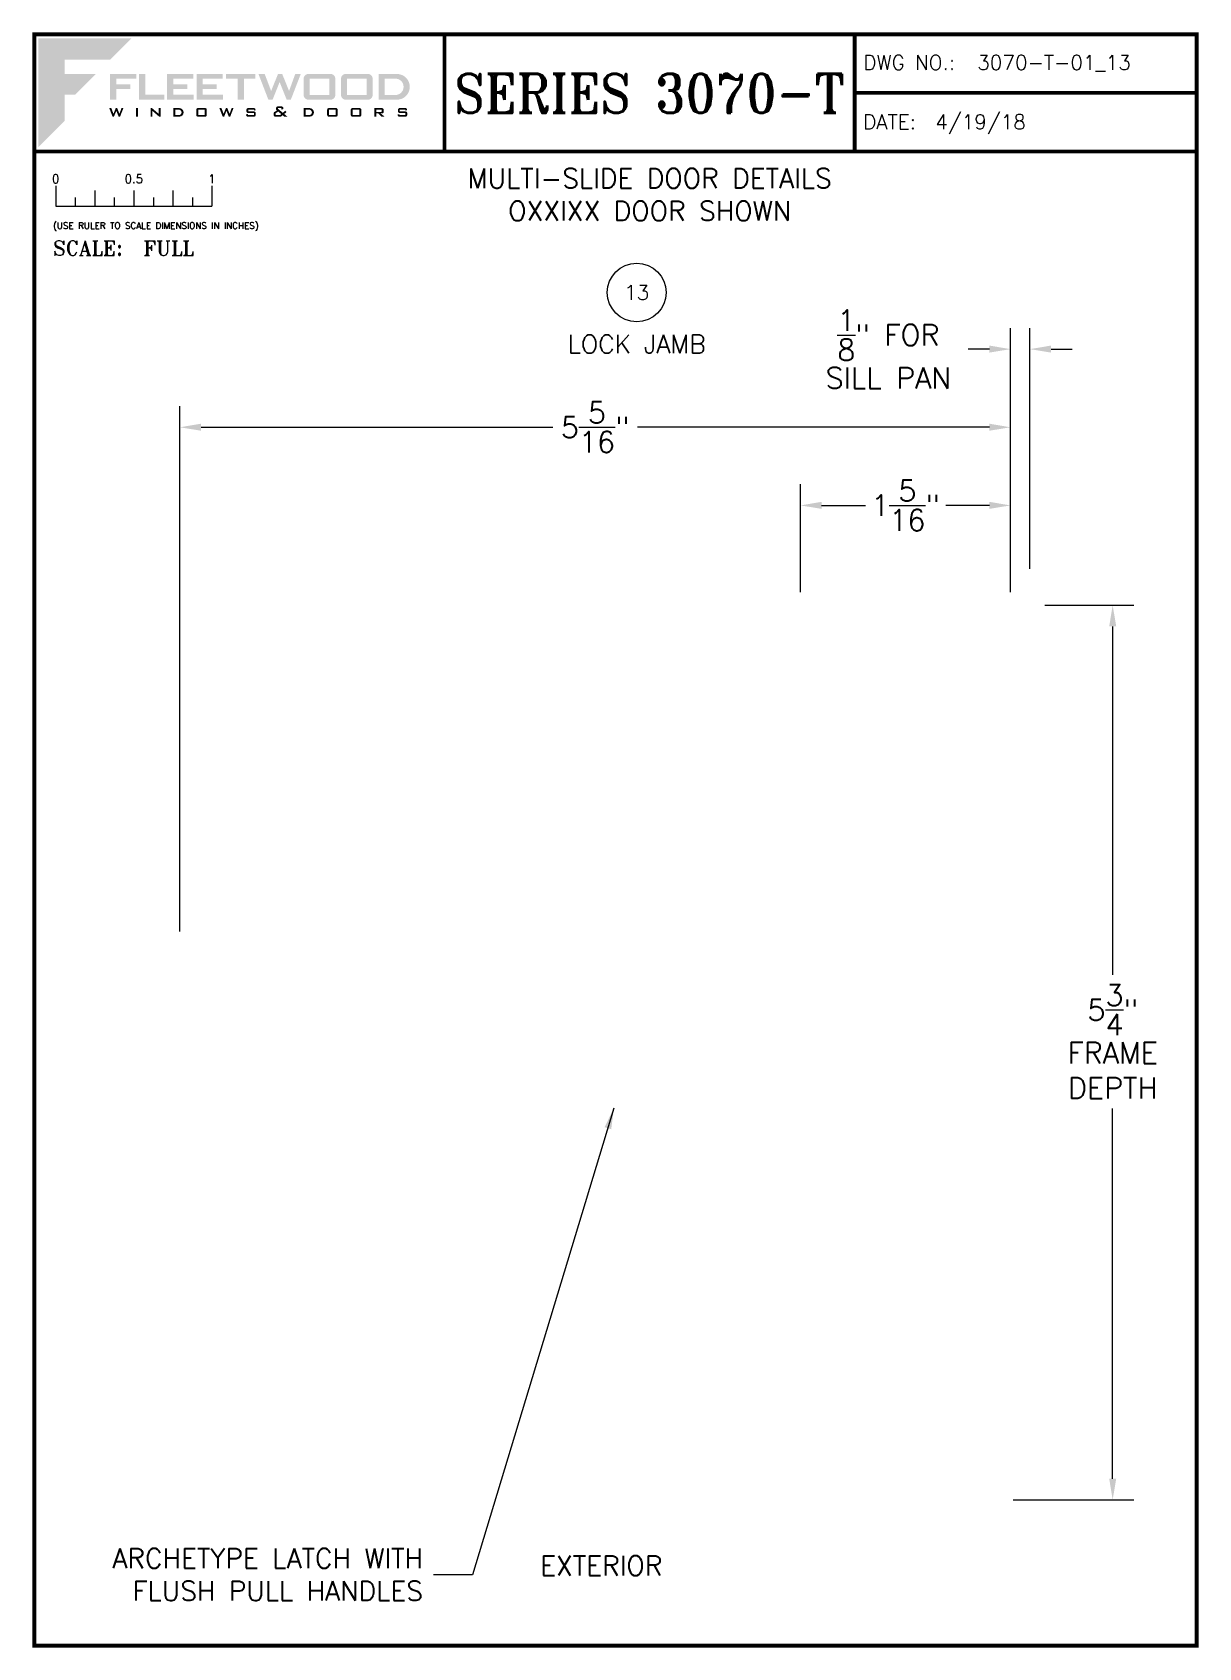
# Paper-space layout 'DETAIL 13' of a CAD drawing. Extents: x 0.3 to 7.8, y 0.1 to 10.4.
import ezdxf
from ezdxf.enums import TextEntityAlignment as Align

# ---------------------------------------------------------------- set-up
doc = ezdxf.new("R2010")
doc.units = 0
doc.header["$LTSCALE"] = 0.25
doc.header["$MEASUREMENT"] = 0
doc.layers.get('0').update_dxf_attribs({"linetype": 'CONTINUOUS'})
doc.layers.get('DEFPOINTS').update_dxf_attribs({"color": 1, "linetype": 'CONTINUOUS'})
for name, color, linetype in [('DIM', 7, 'CONTINUOUS'), ('I-STRUT', 7, 'CONTINUOUS'), ('TEXT', 7, 'CONTINUOUS'), ('TITLE-BLOCK', 7, 'CONTINUOUS')]:
    doc.layers.add(name, color=color, linetype=linetype)
doc.layers.add('VP', color=40, linetype='CONTINUOUS', plot=False)
doc.layers.get('VP').off()
doc.styles.add('ROMANS', font='romans')
doc.styles.add('ROMANT', font='romant')
doc.styles.add('SIMPLEX-094', font='simplex.shx', dxfattribs={"height": 0.094})
doc.styles.get("Standard").update_dxf_attribs({"font": 'simplex.shx'})
doc.dimstyles.new('FULL SCALE', dxfattribs={"dimscale": 0.75, "dimtxt": 0.18, "dimasz": 0.18, "dimexe": 0.18, "dimexo": 0.125, "dimgap": 0.09, "dimtad": 0, "dimtih": 1, "dimtoh": 1, "dimdec": 4, "dimzin": 0, "dimdsep": 46, "dimlunit": 4, "dimtxsty": 'Standard', "dimcen": 0.09, "dimadec": 0, "dimazin": 0, "dimtfac": 1, "dimtdec": 4, "dimtofl": 0, "dimtmove": 0, "dimatfit": 3, "dimfxl": 1, "dimtolj": 1, "dimtzin": 0, "dimarcsym": 0})

# ---------------------------------------------------------------- blocks, each defined once
blk = doc.blocks.new('Fleetwood_Logo_6-10-15')
at = {"true_color": 0x144494}
h = blk.add_hatch(color=154, dxfattribs=at)
h.dxf.hatch_style = 1
h.paths.add_polyline_path([(0.2526, -0.0017), (0.0019, -0.0017), (0.0019, -0.2942), (0.0725, -0.2236), (0.0725, -0.1535), (0.1007, -0.1535), (0.1567, -0.0976), (0.0725, -0.0976), (0.0725, -0.0596), (0.1946, -0.0596)])
at = {"true_color": 0x656b6f}
h = blk.add_hatch(color=251, dxfattribs=at)
h.dxf.hatch_style = 1
h.paths.add_polyline_path([(0.2487, -0.1256), (0.2112, -0.1256), (0.2112, -0.1102), (0.2647, -0.1102), (0.2647, -0.0976), (0.1946, -0.0976), (0.1946, -0.1667), (0.2112, -0.1667), (0.2112, -0.1377), (0.2487, -0.1377)])
h = blk.add_hatch(color=251, dxfattribs=at)
h.dxf.hatch_style = 1
h.paths.add_polyline_path([(0.2886, -0.0976), (0.272, -0.0976), (0.272, -0.1667), (0.3401, -0.1667), (0.3401, -0.1535), (0.2886, -0.1535)])
h = blk.add_hatch(color=251, dxfattribs=at)
h.dxf.hatch_style = 1
h.paths.add_polyline_path([(0.4175, -0.0976), (0.3474, -0.0976), (0.3474, -0.1667), (0.4185, -0.1667), (0.4185, -0.1534), (0.364, -0.1534), (0.364, -0.1377), (0.4015, -0.1377), (0.4015, -0.1256), (0.364, -0.1256), (0.364, -0.1102), (0.4175, -0.1102)])
h = blk.add_hatch(color=251, dxfattribs=at)
h.dxf.hatch_style = 1
h.paths.add_polyline_path([(0.4965, -0.0976), (0.4264, -0.0976), (0.4264, -0.1667), (0.4975, -0.1667), (0.4975, -0.1534), (0.443, -0.1534), (0.443, -0.1377), (0.4804, -0.1377), (0.4804, -0.1256), (0.443, -0.1256), (0.443, -0.1102), (0.4965, -0.1102)])
h = blk.add_hatch(color=251, dxfattribs=at)
h.dxf.hatch_style = 1
h.paths.add_polyline_path([(0.5842, -0.0976), (0.5054, -0.0976), (0.5054, -0.1102), (0.5365, -0.1102), (0.5365, -0.1667), (0.5531, -0.1667), (0.5531, -0.1102), (0.5842, -0.1102)])
h = blk.add_hatch(color=251, dxfattribs=at)
h.dxf.hatch_style = 1
h.paths.add_polyline_path([(0.6089, -0.0976), (0.5921, -0.0976), (0.6188, -0.1667), (0.63, -0.1667), (0.6489, -0.1192), (0.6679, -0.1667), (0.6789, -0.1667), (0.7056, -0.0976), (0.6908, -0.0976), (0.6742, -0.1433), (0.6558, -0.0976), (0.6446, -0.0976), (0.6261, -0.1433)])
h = blk.add_hatch(color=251, dxfattribs=at)
h.dxf.hatch_style = 1
h.paths.add_polyline_path([(0.7853, -0.0976), (0.726, -0.0976, 0.414214), (0.7133, -0.1102), (0.7133, -0.154, 0.414214), (0.726, -0.1667), (0.7853, -0.1667, 0.414214), (0.798, -0.154), (0.798, -0.1102, 0.414214)])
h.paths.add_polyline_path([(0.7819, -0.1102), (0.7819, -0.154), (0.7294, -0.154), (0.7294, -0.1102)], flags=16)
h = blk.add_hatch(color=251, dxfattribs=at)
h.dxf.hatch_style = 1
h.paths.add_polyline_path([(0.8856, -0.0976), (0.8262, -0.0976, 0.414214), (0.8136, -0.1102), (0.8136, -0.154, 0.414214), (0.8262, -0.1667), (0.8856, -0.1667, 0.414214), (0.8982, -0.154), (0.8982, -0.1102, 0.414214)])
h.paths.add_polyline_path([(0.8822, -0.1102), (0.8822, -0.154), (0.8296, -0.154), (0.8296, -0.1102)], flags=16)
h = blk.add_hatch(color=251, dxfattribs=at)
h.dxf.hatch_style = 1
h.paths.add_polyline_path([(0.9632, -0.0976), (0.914, -0.0976), (0.914, -0.1667), (0.9632, -0.1667, 1)])
h.paths.add_polyline_path([(0.9301, -0.1102), (0.9593, -0.1102, -1), (0.9593, -0.154), (0.9301, -0.154)], flags=16)
h = blk.add_hatch(color=7)
h.dxf.hatch_style = 1
h.paths.add_polyline_path([(0.2301, -0.1891), (0.2251, -0.1891), (0.2196, -0.2043), (0.2134, -0.1891), (0.2097, -0.1891), (0.2035, -0.2043), (0.1978, -0.1891), (0.1922, -0.1891), (0.2011, -0.2121), (0.2048, -0.2121), (0.2112, -0.1963), (0.2175, -0.2121), (0.2212, -0.2121)])
h = blk.add_hatch(color=7)
h.dxf.hatch_style = 1
h.paths.add_polyline_path([(0.2691, -0.1891), (0.2637, -0.1891), (0.2637, -0.2118), (0.2637, -0.2121), (0.2691, -0.2121)])
h = blk.add_hatch(color=7)
h.dxf.hatch_style = 1
h.paths.add_polyline_path([(0.3077, -0.1964), (0.3259, -0.2121), (0.3298, -0.2121), (0.3298, -0.1891), (0.325, -0.1891), (0.325, -0.2047), (0.3067, -0.1891), (0.3029, -0.1891), (0.3029, -0.2121), (0.3077, -0.2121)])
h = blk.add_hatch(color=7)
h.dxf.hatch_style = 1
h.paths.add_polyline_path([(0.3801, -0.1891), (0.3637, -0.1891), (0.3637, -0.2121), (0.3801, -0.2121, 1)])
h.paths.add_polyline_path([(0.3691, -0.2079), (0.3691, -0.1933), (0.3788, -0.1933, -1), (0.3788, -0.2079)], flags=16)
h = blk.add_hatch(color=7)
h.dxf.hatch_style = 1
h.paths.add_polyline_path([(0.4537, -0.2079), (0.4537, -0.1933, 0.414214), (0.4495, -0.1891), (0.4297, -0.1891, 0.414214), (0.4255, -0.1933), (0.4255, -0.2079, 0.414214), (0.4297, -0.2121), (0.4495, -0.2121, 0.414214)])
h.paths.add_polyline_path([(0.4308, -0.2079), (0.4308, -0.1933), (0.4484, -0.1933), (0.4484, -0.2079)], flags=16)
h = blk.add_hatch(color=7)
h.dxf.hatch_style = 1
h.paths.add_polyline_path([(0.5253, -0.1891), (0.5203, -0.1891), (0.5148, -0.2043), (0.5087, -0.1891), (0.5049, -0.1891), (0.4988, -0.2043), (0.493, -0.1891), (0.4874, -0.1891), (0.4963, -0.2121), (0.5001, -0.2121), (0.5064, -0.1963), (0.5127, -0.2121), (0.5164, -0.2121)])
h = blk.add_hatch(color=7)
h.dxf.hatch_style = 1
h.paths.add_polyline_path([(0.5801, -0.1891), (0.5643, -0.1891, 0.414214), (0.56, -0.1933), (0.56, -0.1981, 0.414214), (0.5643, -0.2024), (0.58, -0.2024), (0.58, -0.2078), (0.5637, -0.2078), (0.5637, -0.2052), (0.5591, -0.2062), (0.5591, -0.2078, 0.414214), (0.5634, -0.2121), (0.5805, -0.2121, 0.414214), (0.5848, -0.2078), (0.5848, -0.2024, 0.414214), (0.5805, -0.1982), (0.5648, -0.1982), (0.5648, -0.193), (0.5798, -0.193), (0.5798, -0.1958), (0.5843, -0.1948), (0.5843, -0.1933, 0.414214)])
h = blk.add_hatch(color=7)
h.dxf.hatch_style = 1
h.paths.add_polyline_path([(0.645, -0.1913, -0.222262), (0.6447, -0.1906), (0.6447, -0.1892), (0.6535, -0.1892), (0.6535, -0.193), (0.6587, -0.1918), (0.6587, -0.189, 0.414214), (0.6544, -0.1847), (0.6437, -0.1847, 0.414214), (0.6394, -0.189), (0.6394, -0.1922, 0.222262), (0.6407, -0.1948), (0.6415, -0.1955), (0.6345, -0.1998, 0.260684), (0.6329, -0.2027), (0.6329, -0.2078, 0.414214), (0.6372, -0.2121), (0.6514, -0.2121, 0.17577), (0.6536, -0.2113), (0.657, -0.2085), (0.6614, -0.2121), (0.6699, -0.2121), (0.6613, -0.2049), (0.6676, -0.1997), (0.6637, -0.1964), (0.6574, -0.2017)])
h.paths.add_polyline_path([(0.6532, -0.2052), (0.6509, -0.2072, -0.17577), (0.6502, -0.2074), (0.6382, -0.2074), (0.6382, -0.2033, -0.260684), (0.6387, -0.2025), (0.6451, -0.1985)], flags=16)
h = blk.add_hatch(color=7)
h.dxf.hatch_style = 1
h.paths.add_polyline_path([(0.7294, -0.1891), (0.713, -0.1891), (0.713, -0.2121), (0.7294, -0.2121, 1)])
h.paths.add_polyline_path([(0.7184, -0.2079), (0.7184, -0.1933), (0.7281, -0.1933, -1), (0.7281, -0.2079)], flags=16)
h = blk.add_hatch(color=7)
h.dxf.hatch_style = 1
h.paths.add_polyline_path([(0.8045, -0.2079), (0.8045, -0.1933, 0.414214), (0.8003, -0.1891), (0.7805, -0.1891, 0.414214), (0.7763, -0.1933), (0.7763, -0.2079, 0.414214), (0.7805, -0.2121), (0.8003, -0.2121, 0.414214)])
h.paths.add_polyline_path([(0.7816, -0.2079), (0.7816, -0.1933), (0.7992, -0.1933), (0.7992, -0.2079)], flags=16)
h = blk.add_hatch(color=7)
h.dxf.hatch_style = 1
h.paths.add_polyline_path([(0.8678, -0.2079), (0.8678, -0.1933, 0.414214), (0.8636, -0.1891), (0.8438, -0.1891, 0.414214), (0.8396, -0.1933), (0.8396, -0.2079, 0.414214), (0.8438, -0.2121), (0.8636, -0.2121, 0.414214)])
h.paths.add_polyline_path([(0.8449, -0.2079), (0.8449, -0.1933), (0.8624, -0.1933), (0.8624, -0.2079)], flags=16)
h = blk.add_hatch(color=7)
h.dxf.hatch_style = 1
h.paths.add_polyline_path([(0.9277, -0.1993), (0.9277, -0.1933, 0.414214), (0.9235, -0.1891), (0.9028, -0.1891), (0.9028, -0.2121), (0.9082, -0.2121), (0.9082, -0.2035), (0.9131, -0.2035), (0.9224, -0.2121), (0.9303, -0.2121), (0.9197, -0.2035), (0.9235, -0.2035, 0.414214)])
h.paths.add_polyline_path([(0.9082, -0.1993), (0.9082, -0.1933), (0.9214, -0.1933, -0.414214), (0.9224, -0.1943), (0.9224, -0.1983, -0.414214), (0.9214, -0.1993)], flags=16)
h = blk.add_hatch(color=7)
h.dxf.hatch_style = 1
h.paths.add_polyline_path([(0.9867, -0.1982), (0.971, -0.1982), (0.971, -0.193), (0.9859, -0.193), (0.9859, -0.1958), (0.9905, -0.1948), (0.9905, -0.1933, 0.414214), (0.9863, -0.1891), (0.9705, -0.1891, 0.414214), (0.9662, -0.1933), (0.9662, -0.1981, 0.414214), (0.9705, -0.2024), (0.9862, -0.2024), (0.9862, -0.2078), (0.9699, -0.2078), (0.9699, -0.2052), (0.9653, -0.2062), (0.9653, -0.2078, 0.414214), (0.9696, -0.2121), (0.9867, -0.2121, 0.414214), (0.991, -0.2078), (0.991, -0.2024, 0.414214)])
blk = doc.blocks.new('A-SIZE_P')
at = {"const_width": 0.025}
blk.add_lwpolyline([(0.313, 0.125), (7.751, 0.125), (7.751, 10.437), (0.313, 10.437)], close=True, dxfattribs=at)
for points in [[(2.938, 10.437), (2.938, 9.687)], [(5.563, 10.437), (5.563, 9.687)], [(5.563, 10.062), (7.751, 10.062)], [(0.313, 9.687), (7.751, 9.687)]]:
    blk.add_lwpolyline(points, dxfattribs=at)
at = {"xscale": 2.387023416083395, "yscale": 2.387023416083395, "zscale": 2.387023416083395}
blk.add_blockref('Fleetwood_Logo_6-10-15', (0.334, 10.416), dxfattribs=at)
for s, style, p in [('DWG NO.:', 'SIMPLEX-094', (5.617, 10.209)), ('DATE:', 'SIMPLEX-094', (5.616, 9.829)), ('SCALE:', 'ROMANT', (0.433, 9.022))]:
    blk.add_text(s, height=0.094, dxfattribs=dict(style=style)).set_placement(p)
for tag, p, style in [('DWG_NO', (6.346, 10.209), 'SIMPLEX-094'), ('DATE', (6.077, 9.829), 'SIMPLEX-094'), ('SCALE', (1.011, 9.02), 'ROMANT')]:
    blk.add_attdef(tag, p, '', height=0.094, dxfattribs=dict(style=style))
for tag, height, style, width, p, p2 in [('DWG_NO_F', 0.094, 'SIMPLEX-094', 1.745692, (6.347, 10.209), (7.683, 10.209)), ('PRODUCT', 0.25, 'ROMANT', 1.390728, (3.001, 9.934), (5.5, 9.934))]:
    blk.add_attdef(tag, text='', height=height, dxfattribs=dict(style=style, width=width)).set_placement(p, p2, align=Align.FIT)
blk = doc.blocks.new('sectball')
blk.add_circle((0, 0), 0.125)
blk.add_attdef('NO', text='', height=0.062).set_placement((0, 0), align=Align.MIDDLE_CENTER)
for tag, p in [('LINE1', (0, -0.2588)), ('LINE2', (0, -0.3864)), ('LINE3', (0, -0.5214))]:
    blk.add_attdef(tag, text='', height=0.078).set_placement(p, align=Align.CENTER)
blk = doc.blocks.new('Full')
for p, q in [((0.137, -0.219), (0.137, -0.35)), ((0.262, -0.294), (0.262, -0.35)), ((0.387, -0.249), (0.387, -0.35)), ((0.512, -0.294), (0.512, -0.35)), ((0.637, -0.249), (0.637, -0.35)), ((0.762, -0.294), (0.762, -0.35)), ((0.887, -0.249), (0.887, -0.35)), ((1.012, -0.294), (1.012, -0.35)), ((1.137, -0.219), (1.137, -0.35)), ((0.137, -0.35), (1.137, -0.35))]:
    blk.add_line(p, q)
for s, p in [('0', (0.137, -0.219)), ('0.5', (0.637, -0.219)), ('1', (1.137, -0.219))]:
    blk.add_text(s, height=0.055).set_placement(p, align=Align.BOTTOM_CENTER)
at = {"style": 'ROMANS'}
blk.add_text('(USE RULER TO SCALE DIMENSIONS IN INCHES)', height=0.04115, dxfattribs=at).set_placement((0.12, -0.495))
blk = doc.blocks.new('*D84')
at = {"layer": 'DEFPOINTS', "color": 0}
for p in [(5.216, 7.422), (5.216, 6.773), (6.559, 6.773)]:
    blk.add_point(p, dxfattribs=at)
at = {"layer": 'DIM', "color": 0, "lineweight": -2}
for p, q in [((5.216, 6.867), (5.216, 7.557)), ((6.559, 6.867), (6.559, 7.557)), ((5.351, 7.422), (5.631, 7.422)), ((6.424, 7.422), (6.145, 7.422))]:
    blk.add_line(p, q, dxfattribs=at)
at = {"layer": 'DIM', "color": 0}
for points in [[(5.351, 7.445), (5.351, 7.4), (5.216, 7.422)], [(6.424, 7.445), (6.424, 7.4), (6.559, 7.422)]]:
    blk.add_solid(points, dxfattribs=at)
at = {"layer": 'DIM', "color": 0, "insert": (5.888, 7.422), "char_height": 0.135, "attachment_point": 5}
blk.add_mtext('\\A1;1{\\H1.000000x;\\S5/16;}"', dxfattribs=at)
blk = doc.blocks.new('*D85')
at = {"layer": 'DEFPOINTS', "color": 0}
for p in [(1.245, 7.922), (6.559, 6.773), (1.245, 4.602)]:
    blk.add_point(p, dxfattribs=at)
at = {"layer": 'DIM', "color": 0, "lineweight": -2}
for p, q in [((1.245, 4.696), (1.245, 8.057)), ((6.559, 6.867), (6.559, 8.057)), ((1.38, 7.922), (3.632, 7.922)), ((6.424, 7.922), (4.172, 7.922))]:
    blk.add_line(p, q, dxfattribs=at)
at = {"layer": 'DIM', "color": 0}
for points in [[(1.38, 7.945), (1.38, 7.9), (1.245, 7.922)], [(6.424, 7.945), (6.424, 7.9), (6.559, 7.922)]]:
    blk.add_solid(points, dxfattribs=at)
at = {"layer": 'DIM', "color": 0, "insert": (3.902, 7.922), "char_height": 0.135, "attachment_point": 5}
blk.add_mtext('\\A1;5{\\H1.000000x;\\S5/16;}"', dxfattribs=at)
blk = doc.blocks.new('*D86')
at = {"layer": 'DEFPOINTS', "color": 0}
for p in [(6.684, 6.783), (6.484, 1.059), (7.213, 1.059)]:
    blk.add_point(p, dxfattribs=at)
at = {"layer": 'DIM', "color": 0, "lineweight": -2}
for p, q in [((6.778, 6.783), (7.348, 6.783)), ((7.213, 6.648), (7.213, 4.418)), ((7.213, 1.194), (7.213, 3.563)), ((6.577, 1.059), (7.348, 1.059))]:
    blk.add_line(p, q, dxfattribs=at)
at = {"layer": 'DIM', "color": 0}
for points in [[(7.191, 6.648), (7.236, 6.648), (7.213, 6.783)], [(7.191, 1.194), (7.236, 1.194), (7.213, 1.059)]]:
    blk.add_solid(points, dxfattribs=at)
at = {"layer": 'DIM', "color": 0, "insert": (7.213, 3.991), "char_height": 0.135, "attachment_point": 5}
blk.add_mtext('\\A1;5{\\H1.000000x;\\S3/4;}"\\PFRAME\\PDEPTH', dxfattribs=at)
blk = doc.blocks.new('*D122')
at = {"layer": 'DEFPOINTS', "color": 0}
for p in [(6.684, 8.422), (6.684, 6.922), (6.559, 6.773)]:
    blk.add_point(p, dxfattribs=at)
at = {"layer": 'I-STRUT', "color": 0, "lineweight": -2}
for p, q in [((6.559, 6.867), (6.559, 8.557)), ((6.684, 7.016), (6.684, 8.557)), ((6.424, 8.422), (6.289, 8.422)), ((6.819, 8.422), (6.954, 8.422))]:
    blk.add_line(p, q, dxfattribs=at)
at = {"layer": 'I-STRUT', "color": 0}
for points in [[(6.424, 8.445), (6.424, 8.4), (6.559, 8.422)], [(6.819, 8.445), (6.819, 8.4), (6.684, 8.422)]]:
    blk.add_solid(points, dxfattribs=at)
at = {"layer": 'I-STRUT', "color": 0, "insert": (5.778, 8.422), "char_height": 0.135, "attachment_point": 5}
blk.add_mtext('\\A1;{\\H1.000000x;\\S1/8;}" FOR\\PSILL PAN', dxfattribs=at)

psp = doc.layouts.new('DETAIL 13')

# ---------------------------------------------------------------- block references
at = {"layer": 'TEXT', "xscale": 1.504, "yscale": 1.504, "zscale": 1.504}
psp.add_blockref('sectball', (4.1677, 8.78454), dxfattribs=at).add_auto_attribs({'NO': '13', 'LINE1': 'LOCK JAMB'})
at = {"layer": 'TITLE-BLOCK'}
ref = psp.add_blockref('A-SIZE_P', (0, 0), dxfattribs=at)
ref.add_attrib('DATE', '4/19/18', (6.07741, 9.82884), dxfattribs={"layer": '0', "height": 0.094, "style": 'SIMPLEX-094'})
ref.add_attrib('SCALE', 'FULL', (1.01101, 9.02035), dxfattribs={"layer": '0', "height": 0.094, "style": 'ROMANT'})
ref.add_attrib('PRODUCT', 'SERIES 3070-T', dxfattribs={"layer": '0', "height": 0.25, "style": 'ROMANT', "width": 0.807692}).set_placement((3.0005, 9.93352), (5.5005, 9.93352), align=Align.FIT)
ref.add_attrib('DWG_NO', '3070-T-01_13', (6.34634, 10.20879), dxfattribs={"layer": '0', "height": 0.094, "style": 'SIMPLEX-094'})
psp.add_blockref('Full', (0.313, 9.687), dxfattribs=at)

# ---------------------------------------------------------------- texts
at = {"layer": 'TEXT'}
psp.add_text('EXTERIOR', height=0.125, dxfattribs=at).set_placement((3.94097, 0.57502), align=Align.CENTER)
at = {"layer": 'TEXT', "insert": (4.2505, 9.41101), "char_height": 0.125, "width": 2.875, "attachment_point": 5}
psp.add_mtext('MULTI-SLIDE DOOR DETAILS\\POXXIXX DOOR SHOWN', dxfattribs=at)
at = {"layer": 'TEXT', "insert": (2.80015, 0.41375), "char_height": 0.125, "attachment_point": 9}
psp.add_mtext('\\A1;ARCHETYPE LATCH WITH\\PFLUSH PULL HANDLES', dxfattribs=at)

# ---------------------------------------------------------------- dimensions: what is measured, and where the dimension line sits
at = {"layer": 'DIM'}
for base, p2, picture, middle in [((1.24531, 7.92245), (1.24531, 4.60246), '*D85', (3.90231, 7.92245)), ((5.21631, 7.42245), (5.21631, 6.77345), '*D84', (5.88781, 7.42245))]:
    dim = psp.add_linear_dim(base=base, p1=(6.55931, 6.77345), p2=p2, dimstyle='FULL SCALE', dxfattribs=at)
    dim.commit()
    dim.dimension.update_dxf_attribs({"geometry": picture, "text_midpoint": middle})
dim = psp.add_linear_dim(base=(7.21344, 1.05918), p1=(6.68431, 6.78344), p2=(6.48373, 1.05918), angle=90, text='<>\\PFRAME\\PDEPTH', dimstyle='FULL SCALE', dxfattribs=at)
dim.commit()
dim.dimension.update_dxf_attribs({"geometry": '*D86', "text_midpoint": (7.21344, 3.99081), "dimtype": 160})
at = {"layer": 'I-STRUT'}
dim = psp.add_linear_dim(base=(6.68431, 8.42245), p1=(6.55931, 6.77345), p2=(6.68431, 6.92244), text='<> FOR\\PSILL PAN', dimstyle='FULL SCALE', dxfattribs=at)
dim.commit()
dim.dimension.update_dxf_attribs({"geometry": '*D122', "text_midpoint": (5.77824, 8.42245), "dimtype": 160})

# ---------------------------------------------------------------- leaders
at = {"layer": 'TEXT', "annotation_type": 0, "has_hookline": 1, "hookline_direction": 1, "text_width": 2.29167}
psp.add_leader([(4.0223, 3.566), (3.11765, 0.57894), (2.86765, 0.57894)], dimstyle='FULL SCALE', override={"dimgap": 0.09, "dimtad": 0}, dxfattribs=at)

# ---------------------------------------------------------------- viewports
at = {"layer": 'VP'}
psp.add_viewport(center=(3.89214, 3.97527), size=(5.95841, 6.515172), view_center_point=(17.96536, -2.8329), view_height=6.515172, dxfattribs=at)

doc.saveas('drawing.dxf')
